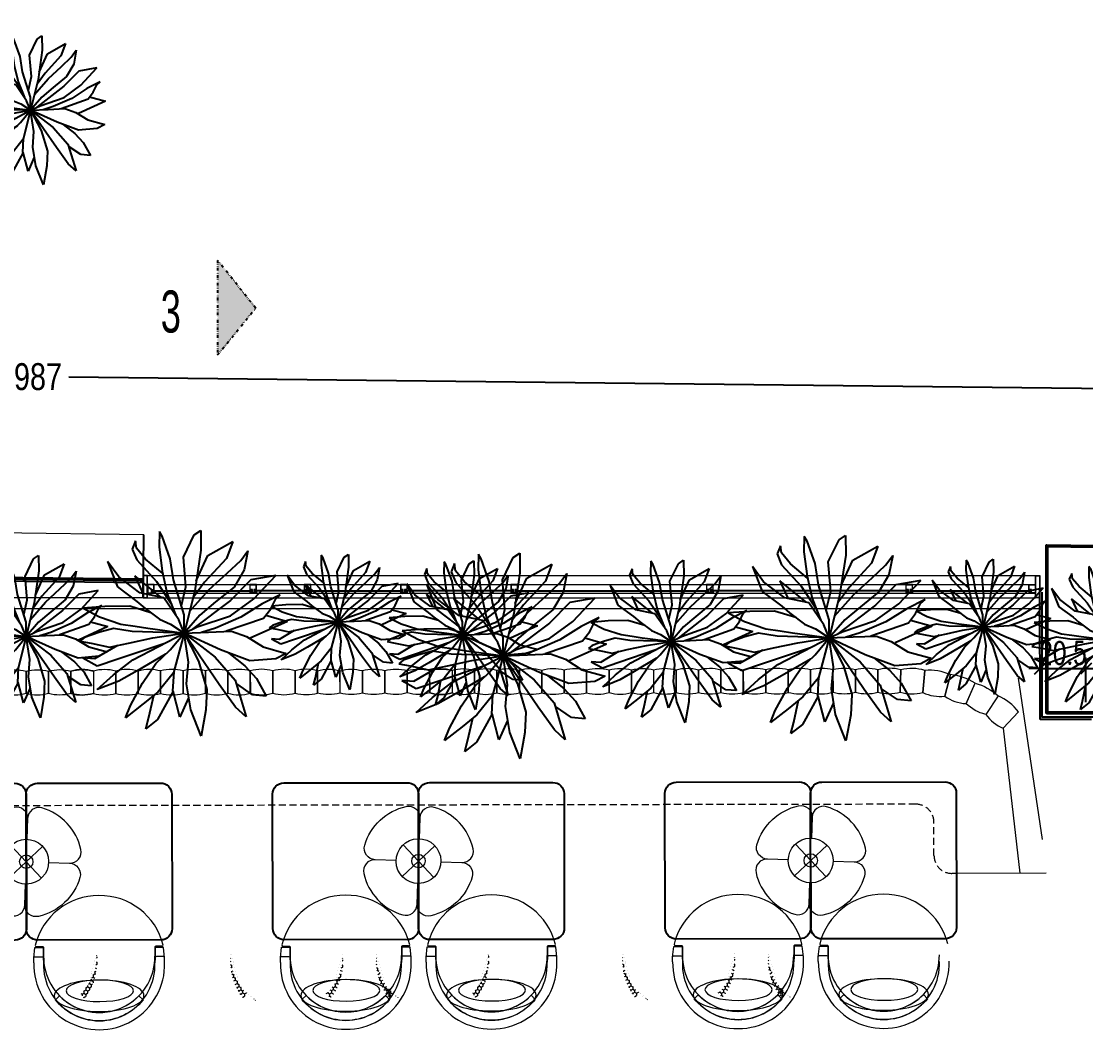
# Model space of a CAD drawing. Header units: millimetres. Extents: x 26282 to 30760, y 1404 to 4574.
# Drawn here: x 27190 to 27664.7, y 3345.4 to 3796.7 of the extents above; entities that cross this region are included whole.
import ezdxf

# ---------------------------------------------------------------- set-up
doc = ezdxf.new("R2010")
doc.units = ezdxf.units.MM
doc.header["$LTSCALE"] = 0.25
doc.header["$PDMODE"] = 3
doc.linetypes.add('DASHED', pattern=[19.05, 12.7, -6.35])
doc.linetypes.add('DIVIDE', pattern=[1.25, 0.5, -0.25, 0, -0.25, 0, -0.25])
for name, color, linetype, lineweight in [('AB-DUV', 4, 'Continuous', 50), ('BB-OLCUdis', 135, 'Continuous', 20), ('FLOOR_MARBLE (3RDF)', 67, 'Continuous', 13), ('FR-detay4', 4, 'Continuous', 20), ('GLASS (3RDF)', 140, 'Continuous', 9), ('METAL (3RDF)', 171, 'Continuous', 15), ('METAL KES', 5, 'Continuous', 5), ('Sebe - Aydınlatma', 240, 'Continuous', 18), ('Sebe - Mobilya', 11, 'Continuous', 25), ('Sebe - Mobilya Alçak', 41, 'Continuous', 20), ('SECTION LINE (3RDF)', 40, 'DIVIDE', 25)]:
    doc.layers.add(name, color=color, linetype=linetype, lineweight=lineweight)
for name, color, linetype in [('BOYA (3RDF)', 151, 'Continuous'), ('catı (3rdf)', 41, 'Continuous'), ('DIM_RCP (3RDF)', 1, 'Continuous'), ('SIVA (3RDF)', 181, 'Continuous')]:
    doc.layers.add(name, color=color, linetype=linetype)
doc.layers.add('yesil', color=7, linetype='Continuous', true_color=0x6e7e3e)
doc.styles.add('1-1-dim100', font='swissc.ttf', dxfattribs={"width": 0.75, "height": 25})
doc.styles.add('DIMTEXT', font='simplex.shx', dxfattribs={"width": 0.7})
doc.styles.add('DR-ölçü', font='GOTHIC.TTF', dxfattribs={"width": 0.8})
doc.styles.get("Standard").update_dxf_attribs({"font": 'arial.ttf'})
doc.dimstyles.new('(YP-ZC)D50', dxfattribs={"dimtxt": 10, "dimasz": 5, "dimexe": 5, "dimexo": 0, "dimgap": 2, "dimtad": 1, "dimdec": 1, "dimrnd": 0.5, "dimzin": 9, "dimdsep": 46, "dimtxsty": 'DIMTEXT', "dimblk": 'OBLIQUE', "dimcen": 0.09, "dimclrd": 256, "dimclre": 256, "dimclrt": 256, "dimadec": 0, "dimazin": 0, "dimtfac": 1, "dimtdec": 1, "dimtix": 1, "dimtmove": 2, "dimatfit": 3, "dimldrblk": 'OBLIQUE', "dimfxl": 15, "dimfxlon": 1, "dimtolj": 1, "dimtzin": 0, "dimlwd": -1, "dimlwe": -1, "dimarcsym": 0})
doc.dimstyles.get("Standard").update_dxf_attribs({"dimtxt": 0.18, "dimasz": 0.18, "dimexe": 0.18, "dimexo": 0.0625, "dimgap": 0.09, "dimtad": 0, "dimtih": 1, "dimtoh": 1, "dimdec": 4, "dimzin": 0, "dimdsep": 46, "dimtxsty": 'Standard', "dimcen": 0.09, "dimadec": 0, "dimazin": 0, "dimtfac": 1, "dimtdec": 4, "dimtofl": 0, "dimtmove": 0, "dimatfit": 3, "dimfxl": 1, "dimtolj": 1, "dimtzin": 0, "dimarcsym": 0})
pattern_1 = [(180.4083925, (-51301.7321, 17935.67), (-1.422834116, -0.835051987), [0.9525, -1.905]), (300.4083925, (-51301.7321, 17935.67), (1.434593293, -0.814684497), [0.9525, -1.905]), (240.4083925, (-51301.7321, 17935.67), (0.011759176, -1.649736484), [-1.905, 0.9525])]
pattern_2 = [(180.4083925, (-51304.2427, 18285.3123), (-1.422834116, -0.835051987), [0.9525, -1.905]), (300.4083925, (-51304.2427, 18285.3123), (1.434593293, -0.814684497), [0.9525, -1.905]), (240.4083925, (-51304.2427, 18285.3123), (0.011759176, -1.649736484), [-1.905, 0.9525])]
pattern_3 = [(180.4083925, (-51303.0097, 18110.5653), (-1.422834116, -0.835051987), [0.9525, -1.905]), (300.4083925, (-51303.0097, 18110.5653), (1.434593293, -0.814684497), [0.9525, -1.905]), (240.4083925, (-51303.0097, 18110.5653), (0.011759176, -1.649736484), [-1.905, 0.9525])]

# ---------------------------------------------------------------- blocks, each defined once
blk = doc.blocks.new('_Origin')
at = {"color": 0, "linetype": 'ByBlock', "lineweight": -2}
blk.add_line((0, 0), (-1, 0), dxfattribs=at)
blk.add_circle((0, 0), 0.5, dxfattribs=at)
blk = doc.blocks.new('*D183')
at = {"layer": 'BB-OLCUdis', "color": 0, "lineweight": -2, "transparency": 16777216}
for p, q in [((26703.86, 3637.66), (26703.98, 3648.66)), ((26709.93, 3643.59), (27183.72, 3638.25)), ((27684.92, 3632.59), (27211.13, 3637.94)), ((27690.85, 3626.52), (27690.98, 3637.52))]:
    blk.add_line(p, q, dxfattribs=at)
at = {"layer": 'Defpoints', "color": 0, "transparency": 16777216}
for p in [(27690.92, 3632.52), (26703.14, 3574.21), (27690.14, 3563.08)]:
    blk.add_point(p, dxfattribs=at)
at = {"layer": 'BB-OLCUdis', "color": 0, "lineweight": -2, "transparency": 16777216, "xscale": 6, "yscale": 6, "zscale": 6}
for p, rotation in [((26703.93, 3643.66), 179.3535215837304), ((27690.92, 3632.52), 359.3535215837304)]:
    blk.add_blockref('_Origin', p, dxfattribs=dict(at, rotation=rotation))
at = {"layer": 'BB-OLCUdis', "color": 0, "transparency": 16777216, "insert": (27197.42, 3638.09), "char_height": 12, "attachment_point": 5, "style": 'DR-ölçü'}
blk.add_mtext('\\A1;987', dxfattribs=at)
blk = doc.blocks.new('_Dot')
at = {"color": 0, "linetype": 'ByBlock', "lineweight": -2}
blk.add_line((-0.5, 0), (-1, 0), dxfattribs=at)
at = {"color": 0, "linetype": 'ByBlock', "const_width": 0.5}
blk.add_lwpolyline([(-0.25, 0, 1), (0.25, 0, 1)], format="xyb", close=True, dxfattribs=at)
blk = doc.blocks.new('A$C5C8959E4')
at = {"layer": 'SECTION LINE (3RDF)', "ltscale": 25}
h = blk.add_hatch(color=256, dxfattribs=at)
h.dxf.hatch_style = 1
h.paths.add_polyline_path([(31.21, 0), (27.21, 26.62), (0, 28.41)])
at = {"layer": 'SECTION LINE (3RDF)', "ltscale": 10}
blk.add_lwpolyline([(31.21, 0), (27.21, 26.62), (0, 28.41)], close=True, dxfattribs=at)
blk = doc.blocks.new('A$C6BC65EE3')
at = {"layer": 'GLASS (3RDF)', "ltscale": 0.25}
for p, q in [((3.76, -19.16), (48.34, -19.69)), ((3.76, -19.46), (48.34, -19.99)), ((72.67, -19.98), (49.34, -19.7)), ((72.67, -20.28), (49.34, -20)), ((73.67, -19.99), (115.61, -20.5)), ((73.67, -20.29), (115.61, -20.8)), ((164.83, -21.09), (116.61, -20.51)), ((164.83, -21.39), (116.61, -20.81)), ((165.83, -21.1), (251.99, -22.13)), ((165.83, -21.4), (251.98, -22.43)), ((340.91, -23.5), (252.98, -22.44)), ((340.91, -23.2), (252.99, -22.14)), ((341.91, -23.21), (395.75, -23.85)), ((341.91, -23.51), (395.74, -24.15))]:
    blk.add_line(p, q, dxfattribs=at)
at = {"layer": 'METAL (3RDF)', "ltscale": 0.25}
for p, q in [((1.85, -12.43), (397.83, -17.18)), ((1.8, -16.43), (394.78, -21.14)), ((1.73, -22.43), (397.71, -27.18)), ((1.75, -20.43), (397.73, -25.18))]:
    blk.add_line(p, q, dxfattribs=at)
at = {"layer": 'METAL KES', "ltscale": 0.25}
for points in [[(-0.27, -22.41), (1.73, -22.43), (1.85, -12.43), (-0.15, -12.41)], [(-0.07, -22.21), (1.53, -22.23), (1.64, -12.63), (0.04, -12.61)], [(3.55, -20.25), (3.57, -18.75), (4.57, -18.76), (4.59, -16.66), (1.99, -16.63), (1.95, -20.23)], [(50.14, -19.31), (49.14, -19.3), (49.13, -20.8), (48.53, -20.79), (48.54, -19.29), (47.54, -19.28), (47.57, -17.18), (50.17, -17.21)], [(74.48, -19.6), (73.48, -19.59), (73.46, -21.09), (72.86, -21.08), (72.88, -19.58), (71.88, -19.57), (71.9, -17.47), (74.5, -17.5)], [(117.42, -20.12), (116.42, -20.11), (116.4, -21.61), (115.8, -21.6), (115.82, -20.1), (114.82, -20.09), (114.84, -17.99), (117.44, -18.02)], [(166.64, -20.71), (165.64, -20.7), (165.62, -22.2), (165.02, -22.19), (165.04, -20.69), (164.04, -20.68), (164.06, -18.58), (166.66, -18.61)], [(399.71, -27.2), (397.71, -27.18), (397.83, -17.18), (399.83, -17.2)], [(399.51, -27), (397.91, -26.98), (398.02, -17.38), (399.62, -17.4)], [(3.76, -19.46), (4.76, -19.47), (4.75, -20.47), (3.75, -20.46)], [(4.55, -20.26), (3.95, -20.26), (3.96, -19.66), (4.56, -19.66)], [(48.34, -19.99), (47.34, -19.98), (47.32, -20.98), (48.32, -20.99)], [(47.53, -20.78), (48.13, -20.79), (48.13, -20.19), (47.53, -20.18)], [(49.34, -20), (50.34, -20.01), (50.32, -21.01), (49.32, -21)], [(50.13, -20.81), (49.53, -20.8), (49.53, -20.2), (50.13, -20.21)], [(72.67, -20.28), (71.67, -20.27), (71.66, -21.27), (72.66, -21.28)], [(71.86, -21.07), (72.46, -21.08), (72.47, -20.48), (71.87, -20.47)], [(73.67, -20.29), (74.67, -20.31), (74.66, -21.31), (73.66, -21.29)], [(74.46, -21.1), (73.86, -21.1), (73.87, -20.5), (74.47, -20.5)], [(115.61, -20.8), (114.61, -20.78), (114.6, -21.78), (115.6, -21.8)], [(114.8, -21.59), (115.4, -21.59), (115.41, -20.99), (114.81, -20.99)], [(116.61, -20.81), (117.61, -20.82), (117.6, -21.82), (116.6, -21.81)], [(117.4, -21.62), (116.8, -21.61), (116.81, -21.01), (117.41, -21.02)], [(164.83, -21.39), (163.83, -21.37), (163.82, -22.37), (164.82, -22.39)], [(164.02, -22.18), (164.62, -22.18), (164.63, -21.58), (164.03, -21.58)], [(165.83, -21.4), (166.83, -21.41), (166.82, -22.41), (165.82, -22.4)], [(166.62, -22.21), (166.02, -22.2), (166.03, -21.6), (166.63, -21.61)], [(251.98, -22.43), (250.98, -22.42), (250.97, -23.42), (251.97, -23.43)], [(251.17, -23.22), (251.77, -23.23), (251.78, -22.63), (251.18, -22.62)], [(253.79, -21.75), (252.79, -21.74), (252.77, -23.24), (252.17, -23.23), (252.19, -21.73), (251.19, -21.72), (251.22, -19.62), (253.82, -19.65)], [(252.98, -22.44), (253.98, -22.46), (253.97, -23.46), (252.97, -23.44)], [(253.77, -23.25), (253.17, -23.25), (253.18, -22.65), (253.78, -22.65)], [(340.91, -23.5), (339.91, -23.49), (339.9, -24.49), (340.9, -24.5)], [(340.1, -24.29), (340.7, -24.3), (340.71, -23.7), (340.11, -23.69)], [(342.72, -22.82), (341.72, -22.81), (341.7, -24.31), (341.1, -24.3), (341.12, -22.8), (340.12, -22.79), (340.14, -20.69), (342.74, -20.72)], [(341.91, -23.51), (342.91, -23.52), (342.9, -24.52), (341.9, -24.51)], [(342.7, -24.32), (342.1, -24.31), (342.11, -23.71), (342.71, -23.72)], [(395.93, -24.96), (395.95, -23.46), (394.95, -23.45), (394.98, -21.35), (397.57, -21.38), (397.53, -24.98)], [(395.74, -24.15), (394.74, -24.14), (394.73, -25.14), (395.73, -25.15)], [(394.93, -24.95), (395.53, -24.95), (395.54, -24.35), (394.94, -24.35)]]:
    blk.add_lwpolyline(points, close=True, dxfattribs=at)
for points in [[(3.75, -20.26), (3.77, -18.96), (4.77, -18.97), (4.8, -16.47), (1.8, -16.43), (1.75, -20.43), (3.75, -20.46)], [(48.32, -20.99), (49.32, -21), (49.34, -19.5), (50.34, -19.51), (50.37, -17.01), (47.37, -16.98), (47.34, -19.48), (48.34, -19.49), (48.32, -20.99)], [(72.66, -21.28), (73.66, -21.29), (73.67, -19.79), (74.67, -19.81), (74.7, -17.31), (71.7, -17.27), (71.67, -19.77), (72.67, -19.78), (72.66, -21.28)], [(115.6, -21.8), (116.6, -21.81), (116.62, -20.31), (117.62, -20.32), (117.65, -17.82), (114.65, -17.78), (114.62, -20.28), (115.62, -20.3), (115.6, -21.8)], [(164.82, -22.39), (165.82, -22.4), (165.83, -20.9), (166.83, -20.91), (166.86, -18.41), (163.86, -18.37), (163.83, -20.87), (164.83, -20.89), (164.82, -22.39)], [(3.95, -20.26), (4.55, -20.26), (4.56, -19.66)], [(48.13, -20.79), (47.53, -20.78), (47.53, -20.18)], [(49.53, -20.8), (50.13, -20.81), (50.13, -20.21)], [(72.46, -21.08), (71.86, -21.07), (71.87, -20.47)], [(73.86, -21.1), (74.46, -21.1), (74.47, -20.5)], [(115.4, -21.59), (114.8, -21.59), (114.81, -20.99)], [(116.8, -21.61), (117.4, -21.62), (117.41, -21.02)], [(164.62, -22.18), (164.02, -22.18), (164.03, -21.58)], [(166.02, -22.2), (166.62, -22.21), (166.63, -21.61)], [(251.97, -23.43), (252.97, -23.44), (252.99, -21.94), (253.99, -21.96), (254.02, -19.46), (251.02, -19.42), (250.99, -21.92), (251.99, -21.93), (251.97, -23.43)], [(251.77, -23.23), (251.17, -23.22), (251.18, -22.62)], [(253.17, -23.25), (253.77, -23.25), (253.78, -22.65)], [(340.9, -24.5), (341.9, -24.51), (341.91, -23.01), (342.91, -23.02), (342.94, -20.52), (339.94, -20.49), (339.91, -22.99), (340.91, -23), (340.9, -24.5)], [(340.7, -24.3), (340.1, -24.29), (340.11, -23.69)], [(342.1, -24.31), (342.7, -24.32), (342.71, -23.72)], [(395.73, -24.95), (395.75, -23.65), (394.75, -23.64), (394.78, -21.14), (397.78, -21.18), (397.73, -25.18), (395.73, -25.15)], [(395.53, -24.95), (394.93, -24.95), (394.94, -24.35)]]:
    blk.add_lwpolyline(points, dxfattribs=at)
blk = doc.blocks.new('_Oblique')
at = {"color": 0, "linetype": 'ByBlock', "lineweight": -2}
blk.add_line((-0.5, -0.5), (0.5, 0.5), dxfattribs=at)
blk = doc.blocks.new('*D202')
at = {"layer": 'Defpoints', "color": 0, "ltscale": 0.25, "transparency": 16777216}
for p in [(27644.28, 3508.13), (27664.78, 3507.9), (27664.78, 3485.21)]:
    blk.add_point(p, dxfattribs=at)
at = {"layer": 'DIM_RCP (3RDF)', "ltscale": 0.25, "transparency": 16777216}
for p, q in [((27664.78, 3492.9), (27664.78, 3512.9)), ((27644.28, 3508.13), (27644.28, 3502.9)), ((27644.28, 3507.9), (27639.28, 3507.9)), ((27644.28, 3507.9), (27664.78, 3507.9)), ((27664.78, 3507.9), (27669.78, 3507.9))]:
    blk.add_line(p, q, dxfattribs=at)
at = {"layer": 'DIM_RCP (3RDF)', "ltscale": 0.25, "transparency": 16777216, "xscale": 5, "yscale": 5, "zscale": 5}
blk.add_blockref('_Oblique', (27644.28, 3507.9), dxfattribs=at)
at = {"layer": 'DIM_RCP (3RDF)', "ltscale": 0.25, "transparency": 16777216, "xscale": 5, "yscale": 5, "zscale": 5, "rotation": 180}
blk.add_blockref('_Oblique', (27664.78, 3507.9), dxfattribs=at)
at = {"layer": 'DIM_RCP (3RDF)', "ltscale": 0.25, "transparency": 16777216, "insert": (27654.53, 3514.9), "char_height": 10, "attachment_point": 5, "style": 'DIMTEXT'}
blk.add_mtext('\\A1;20.5', dxfattribs=at)
blk = doc.blocks.new('yelpazelamba')
at = {"layer": 'Sebe - Aydınlatma'}
for p, q in [((-4.11, -9.13, -0.8), (4.13, 9.09, -0.82)), ((9.12, -4.14, -0.8), (-9.1, 4.1, -0.82))]:
    blk.add_line(p, q, dxfattribs=at)
at = {"layer": 'Sebe - Aydınlatma', "extrusion": (-0.000278133, 0.000845623, 1), "elevation": -0.81}
for points in [[(9.36, 3.51), (18.13, 6.81, 0.490314), (20.45, 14.37, 0.272842), (-2.69, 24.83, 0.490314), (-6.83, 18.1), (-3.52, 9.34)], [(-9.35, -3.55), (-18.11, -6.85, -0.490314), (-24.85, -2.71, -0.272842), (-14.38, 20.42, -0.490314), (-6.83, 18.1), (-3.52, 9.34)], [(9.36, 3.51), (18.13, 6.81, -0.490314), (24.86, 2.67, -0.272842), (14.4, -20.46, -0.490314), (6.84, -18.14), (3.54, -9.38)], [(-9.35, -3.55), (-18.11, -6.85, 0.490314), (-20.44, -14.41, 0.272842), (2.7, -24.88, 0.490314), (6.84, -18.14), (3.54, -9.38)]]:
    blk.add_lwpolyline(points, format="xyb", dxfattribs=at)
at = {"layer": 'Sebe - Aydınlatma', "extrusion": (-0.000278133, 0.000845623, 1)}
blk.add_circle((0.01, -0.02, -0.81), 10, dxfattribs=at)
at = {"layer": 'Sebe - Aydınlatma'}
blk.add_circle((0.01, -0.02, -0.81), 3, dxfattribs=at)
blk = doc.blocks.new('TREEI')
at = {"layer": 'yesil'}
for p, q in [((-0.413, 1.379), (-0.518, 1.423)), ((-0.518, 1.423), (-0.466, 1.142)), ((-0.004, 1.104), (0.048, 1.448)), ((0.048, 1.448), (0.077, 1.523)), ((0.077, 1.523), (0.124, 1.304)), ((0.451, 1.348), (0.445, 1.454)), ((0.445, 1.454), (0.515, 1.348)), ((-0.197, 1.091), (-0.413, 1.379)), ((0.124, 1.304), (0.147, 0.947)), ((0.352, 1.167), (0.451, 1.348)), ((0.515, 1.348), (0.48, 1.179)), ((-0.554, 1.048), (-0.951, 1.179)), ((-0.951, 1.179), (-0.811, 0.954)), ((-0.466, 1.142), (-0.267, 0.578)), ((-0.15, 0.66), (-0.197, 1.091)), ((0.007, 0.791), (-0.004, 1.104)), ((0.146, 0.917), (0.352, 1.167)), ((0.48, 1.179), (0.258, 0.816)), ((0.784, 0.985), (0.901, 1.235)), ((0.901, 1.235), (0.831, 0.847)), ((-1.009, 0.885), (-1.138, 1.004)), ((-1.138, 1.004), (-1.032, 0.741)), ((-0.811, 0.954), (-0.431, 0.672)), ((-0.316, 0.715), (-0.554, 1.048)), ((0.147, 0.947), (0.136, 0.609)), ((0.235, 0.578), (0.55, 0.954)), ((0.55, 0.954), (0.48, 0.672)), ((0.527, 0.697), (0.784, 0.985)), ((-0.781, 0.741), (-1.009, 0.885)), ((-0.051, 0.259), (0.007, 0.791)), ((0.258, 0.816), (0.104, 0.449)), ((0.831, 0.847), (0.591, 0.584)), ((-1.032, 0.741), (-0.84, 0.522)), ((-0.472, 0.553), (-0.781, 0.741)), ((-0.431, 0.672), (-0.232, 0.491)), ((-0.035, 0.403), (-0.15, 0.66)), ((0.194, 0.559), (0.527, 0.697)), ((1.065, 0.597), (1.38, 0.634)), ((1.38, 0.634), (1.17, 0.466)), ((-1.471, 0.572), (-1.103, 0.578)), ((-1.091, 0.297), (-1.471, 0.572)), ((-1.103, 0.578), (-0.752, 0.34)), ((-0.84, 0.522), (-0.536, 0.359)), ((-0.136, 0.295), (-0.472, 0.553)), ((-0.267, 0.578), (0.001, -0.001)), ((0.042, 0.203), (0.194, 0.559)), ((0.136, 0.609), (0.072, 0.273)), ((0.422, 0.382), (0.708, 0.534)), ((0.591, 0.584), (0.498, 0.466)), ((0.708, 0.534), (1.065, 0.597)), ((-0.752, 0.34), (-0.136, 0.035)), ((-0.536, 0.359), (-0.273, 0.215)), ((0.498, 0.466), (0.317, 0.265)), ((1.17, 0.466), (0.883, 0.303)), ((-1.406, 0.24), (-1.482, 0.284)), ((-1.482, 0.284), (-1.196, 0.203)), ((-1.307, 0.109), (-1.406, 0.24)), ((-1.196, 0.203), (-0.857, 0.071)), ((-0.711, 0.121), (-1.091, 0.297)), ((-0.273, 0.215), (0.001, -0.001)), ((0.001, -0.001), (-0.051, 0.259)), ((0.001, -0.001), (0.042, 0.203)), ((0.51, 0.171), (0.001, -0.001)), ((0.171, 0.165), (0.001, -0.001)), ((0.001, -0.001), (0.743, 0.165)), ((0.317, 0.265), (0.171, 0.165)), ((0.685, 0.234), (0.51, 0.171)), ((0.883, 0.303), (0.685, 0.234)), ((0.743, 0.165), (1, 0.259)), ((1, 0.259), (1.205, 0.246)), ((1.205, 0.246), (1.444, 0.209)), ((1.52, 0.171), (1.363, 0.109)), ((1.444, 0.209), (1.52, 0.171)), ((-1.217, 0.03), (-1.511, -0.117)), ((-1.179, -0.004), (-1.307, 0.109)), ((-0.857, 0.071), (-0.46, -0.016)), ((-0.203, 0.052), (-0.711, 0.121)), ((0.001, -0.001), (-0.203, 0.052)), ((0.463, 0.015), (0.001, -0.001)), ((0.825, 0.009), (0.463, 0.015)), ((1.111, 0.002), (0.825, 0.009)), ((0.989, 0.005), (1.357, -0.123)), ((1.363, 0.109), (1.111, 0.002)), ((-1.511, -0.117), (-0.933, -0.254)), ((-0.606, -0.085), (-1.179, -0.004)), ((-0.682, -0.104), (-0.881, -0.223)), ((-0.349, -0.054), (-0.682, -0.104)), ((-0.472, -0.342), (0.001, -0.001)), ((-0.46, -0.016), (-0.248, -0.04)), ((0.001, -0.001), (-0.378, -0.43)), ((-0.361, -0.836), (0.001, -0.001)), ((0.001, -0.001), (-0.349, -0.054)), ((0.001, -0.001), (-0.127, -0.442)), ((0.019, -0.43), (0.001, -0.001)), ((0.001, -0.001), (0.264, -0.542)), ((0.247, -0.204), (0.001, -0.001)), ((0.808, -0.242), (0.001, -0.001)), ((1.024, -0.185), (0.308, -0.092)), ((1.52, -0.079), (1.339, -0.229)), ((1.357, -0.123), (1.52, -0.079)), ((-0.881, -0.223), (-1.091, -0.417)), ((0.492, -0.361), (0.247, -0.204)), ((0.325, -0.254), (0.778, -0.411)), ((1.129, -0.404), (0.808, -0.242)), ((1.339, -0.229), (1.024, -0.185)), ((-1.091, -0.417), (-1.406, -0.573)), ((-0.863, -0.58), (-0.472, -0.342)), ((-0.586, -0.411), (-0.781, -0.636)), ((-0.378, -0.43), (-0.6, -0.818)), ((-0.127, -0.442), (-0.168, -0.874)), ((0.107, -0.736), (0.019, -0.43)), ((0.737, -0.605), (0.492, -0.361)), ((0.778, -0.411), (1.07, -0.511)), ((1.403, -0.573), (1.129, -0.404)), ((-1.406, -0.573), (-1.243, -0.623)), ((-1.243, -0.623), (-0.863, -0.58)), ((0.323, -0.805), (0.253, -0.53)), ((0.264, -0.542), (0.539, -0.774)), ((0.971, -0.893), (0.737, -0.605)), ((1.07, -0.511), (1.403, -0.573)), ((-0.781, -0.636), (-0.91, -0.849)), ((0.118, -1.118), (0.107, -0.736)), ((0.539, -0.774), (0.784, -0.905)), ((-0.91, -0.849), (-1.003, -1.131)), ((-0.811, -1.074), (-0.612, -0.874)), ((-0.6, -0.818), (-0.659, -1.375)), ((-0.53, -1.206), (-0.361, -0.836)), ((-0.168, -0.874), (-0.098, -1.162)), ((0.293, -1.193), (0.317, -0.805)), ((0.317, -0.805), (0.621, -1.168)), ((0.737, -1.112), (0.609, -0.811)), ((0.784, -0.905), (1.076, -1.055)), ((1.076, -1.055), (0.971, -0.893)), ((-1.003, -1.131), (-0.811, -1.074)), ((0.118, -0.943), (0.293, -1.193)), ((-0.659, -1.375), (-0.53, -1.206)), ((-0.098, -1.162), (0.042, -1.525)), ((0.042, -1.525), (0.118, -1.118)), ((0.621, -1.168), (0.813, -1.268)), ((0.813, -1.268), (0.737, -1.112))]:
    blk.add_line(p, q, dxfattribs=at)

msp = doc.modelspace()

# ---------------------------------------------------------------- hatches: boundary and pattern name
at = {"layer": 'Sebe - Mobilya Alçak', "ltscale": 0.1, "extrusion": (0.031011, -0.00017087, 0.999519)}
h = msp.add_hatch(dxfattribs=at)
h.set_pattern_fill('HONEY', color=256, scale=0.3, angle=-179.59161, style=0)
h.set_pattern_definition(pattern_2)
edge = h.paths.add_edge_path()
edge.add_arc((3530.018, -27192.583), 24.717, 135.68581, 148.95988, ccw=False)
edge.add_arc((3529.364, -27190.807), 23.023, 137.71361, 137.80751)
edge.add_arc((3537.67, -27198.337), 34.234, 137.80751, 147.31392)
edge.add_line((3508.858, -27179.849), (3508.84, -27179.838))
edge = h.paths.add_edge_path()
edge.add_line((3512.495, -27175.139), (3510.604, -27173.275))
edge.add_arc((3526.919, -27193.942), 26.331, 83.25622, 128.2897, ccw=False)
edge.add_arc((3529.364, -27190.807), 23.023, 88.38928, 137.11548)
h = msp.add_hatch(dxfattribs=at)
h.set_pattern_fill('HONEY', color=256, scale=0.3, angle=-179.59161, style=0)
h.set_pattern_definition(pattern_2)
edge = h.paths.add_edge_path()
edge.add_line((3510.716, -27212.334), (3512.635, -27210.388))
edge.add_arc((3529.391, -27194.599), 23.023, 223.29588, 272.42751)
edge.add_arc((3526.966, -27191.002), 26.815, 232.70016, 277.28473, ccw=False)
h = msp.add_hatch(dxfattribs=at)
h.set_pattern_fill('HONEY', color=256, scale=0.3, angle=-179.59161, style=0)
h.set_pattern_definition(pattern_3)
edge = h.paths.add_edge_path()
edge.add_arc((3530.787, -27302.332), 24.717, 135.68581, 148.95988, ccw=False)
edge.add_arc((3530.134, -27300.556), 23.023, 137.71361, 137.80751)
edge.add_arc((3538.44, -27308.085), 34.234, 137.80751, 147.31392)
edge.add_line((3509.627, -27289.598), (3509.61, -27289.587))
edge = h.paths.add_edge_path()
edge.add_line((3513.264, -27284.888), (3511.373, -27283.024))
edge.add_arc((3527.689, -27303.691), 26.331, 83.25622, 128.2897, ccw=False)
edge.add_arc((3530.134, -27300.556), 23.023, 88.38928, 137.11548)
h = msp.add_hatch(dxfattribs=at)
h.set_pattern_fill('HONEY', color=256, scale=0.3, angle=-179.59161, style=0)
h.set_pattern_definition(pattern_3)
edge = h.paths.add_edge_path()
edge.add_line((3511.486, -27322.082), (3513.404, -27320.136))
edge.add_arc((3530.161, -27304.348), 23.023, 223.29588, 272.42751)
edge.add_arc((3527.736, -27300.751), 26.815, 232.70016, 277.28473, ccw=False)
h = msp.add_hatch(dxfattribs=at)
h.set_pattern_fill('HONEY', color=256, scale=0.3, angle=-179.59161, style=0)
h.set_pattern_definition(pattern_3)
edge = h.paths.add_edge_path()
edge.add_arc((3531.251, -27367.331), 24.717, 135.68581, 148.95988, ccw=False)
edge.add_arc((3530.597, -27365.554), 23.023, 137.71361, 137.80751)
edge.add_arc((3538.903, -27373.084), 34.234, 137.80751, 147.31392)
edge.add_line((3510.091, -27354.596), (3510.073, -27354.586))
edge = h.paths.add_edge_path()
edge.add_line((3513.728, -27349.886), (3511.837, -27348.022))
edge.add_arc((3528.152, -27368.689), 26.331, 83.25622, 128.2897, ccw=False)
edge.add_arc((3530.597, -27365.554), 23.023, 88.38928, 137.11548)
h = msp.add_hatch(dxfattribs=at)
h.set_pattern_fill('HONEY', color=256, scale=0.3, angle=-179.59161, style=0)
h.set_pattern_definition(pattern_3)
edge = h.paths.add_edge_path()
edge.add_line((3511.949, -27387.081), (3513.868, -27385.135))
edge.add_arc((3530.624, -27369.346), 23.023, 223.29588, 272.42751)
edge.add_arc((3528.199, -27365.75), 26.815, 232.70016, 277.28473, ccw=False)
h = msp.add_hatch(dxfattribs=at)
h.set_pattern_fill('HONEY', color=256, scale=0.3, angle=-179.59161, style=0)
h.set_pattern_definition(pattern_1)
edge = h.paths.add_edge_path()
edge.add_arc((3532.065, -27477.227), 24.717, 135.68581, 148.95988, ccw=False)
edge.add_arc((3531.411, -27475.451), 23.023, 137.71361, 137.80751)
edge.add_arc((3539.718, -27482.981), 34.234, 137.80751, 147.31392)
edge.add_line((3510.905, -27464.493), (3510.887, -27464.482))
edge = h.paths.add_edge_path()
edge.add_line((3514.542, -27459.783), (3512.651, -27457.919))
edge.add_arc((3528.967, -27478.586), 26.331, 83.25622, 128.2897, ccw=False)
edge.add_arc((3531.411, -27475.451), 23.023, 88.38928, 137.11548)
h = msp.add_hatch(dxfattribs=at)
h.set_pattern_fill('HONEY', color=256, scale=0.3, angle=-179.59161, style=0)
h.set_pattern_definition(pattern_1)
edge = h.paths.add_edge_path()
edge.add_line((3512.764, -27496.977), (3514.682, -27495.032))
edge.add_arc((3531.438, -27479.243), 23.023, 223.29588, 272.42751)
edge.add_arc((3529.013, -27475.646), 26.815, 232.70016, 277.28473, ccw=False)
h = msp.add_hatch(dxfattribs=at)
h.set_pattern_fill('HONEY', color=256, scale=0.3, angle=-179.59161, style=0)
h.set_pattern_definition(pattern_1)
edge = h.paths.add_edge_path()
edge.add_arc((3532.528, -27542.226), 24.717, 135.68581, 148.95988, ccw=False)
edge.add_arc((3531.875, -27540.449), 23.023, 137.71361, 137.80751)
edge.add_arc((3540.181, -27547.979), 34.234, 137.80751, 147.31392)
edge.add_line((3511.368, -27529.491), (3511.351, -27529.481))
edge = h.paths.add_edge_path()
edge.add_line((3515.005, -27524.782), (3513.114, -27522.917))
edge.add_arc((3529.43, -27543.584), 26.331, 83.25622, 128.2897, ccw=False)
edge.add_arc((3531.875, -27540.449), 23.023, 88.38928, 137.11548)

# ---------------------------------------------------------------- linework, layer by layer
at = {"layer": 'AB-DUV'}
msp.add_line((26709.73, 3553.887), (27244.361, 3547.477), dxfattribs=at)
msp.add_lwpolyline([(27669.336, 3488.209), (27647.289, 3488.208), (27647.269, 3562.686), (27690.136, 3562.16)], dxfattribs=at)
at = {"layer": 'BOYA (3RDF)'}
for p, q in [((27644.29, 3485.208), (27644.274, 3543.421)), ((27667.283, 3485.209), (27644.29, 3485.208))]:
    msp.add_line(p, q, dxfattribs=at)
at = {"layer": 'catı (3rdf)', "ltscale": 0.25}
msp.add_line((27244.263, 3539.486), (27244.608, 3567.623), dxfattribs=at)
at = {"layer": 'FLOOR_MARBLE (3RDF)', "ltscale": 0.25}
for p, q in [((27244.263, 3539.486), (26719.73, 3539.486)), ((27644.277, 3534.594), (26719.73, 3534.486))]:
    msp.add_line(p, q, dxfattribs=at)
at = {"layer": 'FLOOR_MARBLE (3RDF)', "ltscale": 0.25, "extrusion": (0.030131, -0.000402955, 0.999546)}
for p, q in [((27645.36, 3431.608, -1.33), (27634.694, 3503.57, -1.685)), ((27627.896, 3481.281, -1.671), (27635.225, 3416.591, -1.358))]:
    msp.add_line(p, q, dxfattribs=at)
at = {"layer": 'FR-detay4'}
msp.add_line((27244.608, 3567.623), (26703.143, 3574.262), dxfattribs=at)
at = {"layer": 'Sebe - Mobilya', "ltscale": 0.1, "extrusion": (0.031011, -0.00017087, 0.999519)}
for points, elevation in [([(3536.482, -27155.144), (3536.09, -27100.145, -0.4142136), (3541.054, -27095.11), (3601.052, -27094.682, -0.4142136), (3606.088, -27099.646), (3606.48, -27154.645, -0.4142136), (3601.516, -27159.68), (3541.517, -27160.108, -0.4142136)], 841.085), ([(3536.945, -27220.142), (3536.553, -27165.144, -0.4142136), (3541.517, -27160.108), (3601.516, -27159.68, -0.4142136), (3606.551, -27164.645), (3606.943, -27219.643, -0.4142136), (3601.979, -27224.679), (3541.98, -27225.106, -0.4142136)], 841.085), ([(3537.715, -27329.891), (3537.323, -27274.892, -0.4142136), (3542.287, -27269.857), (3602.285, -27269.429, -0.4142136), (3607.321, -27274.393), (3607.713, -27329.392, -0.4142136), (3602.749, -27334.427), (3542.75, -27334.855, -0.4142136)], 849.194), ([(3538.178, -27394.889), (3537.786, -27339.891, -0.4142136), (3542.75, -27334.855), (3602.749, -27334.427, -0.4142136), (3607.784, -27339.392), (3608.176, -27394.39, -0.4142136), (3603.212, -27399.426), (3543.213, -27399.853, -0.4142136)], 849.194), ([(3539.425, -27569.785), (3539.033, -27514.786, -0.4142136), (3543.997, -27509.751), (3603.995, -27509.323, -0.4142136), (3609.031, -27514.287), (3609.423, -27569.286, -0.4142136), (3604.459, -27574.321), (3544.46, -27574.749, -0.4142136)], 852.912)]:
    msp.add_lwpolyline(points, format="xyb", close=True, dxfattribs=dict(at, elevation=elevation))
at = {"layer": 'Sebe - Mobilya', "ltscale": 0.1, "extrusion": (0.031011, -0.00017087, 0.999519), "elevation": 852.912}
msp.add_lwpolyline([(3564.028, -27509.608), (3544.028, -27509.75, -0.4142136), (3538.992, -27504.786), (3538.6, -27449.788, -0.4142136), (3543.564, -27444.752), (3603.563, -27444.324, -0.4142136), (3608.598, -27449.289), (3608.99, -27504.287, -0.4142136), (3604.026, -27509.323), (3584.028, -27509.465)], format="xyb", dxfattribs=at)
at = {"layer": 'Sebe - Mobilya Alçak', "ltscale": 0.1, "extrusion": (-0.0366, -0.00028354, 0.99933)}
for p, q in [((27222.108, 3506.793, -5.074), (27222.125, 3496.793, -5.076)), ((27272.102, 3506.876, -4.934), (27272.119, 3496.876, -4.936)), ((27322.102, 3506.96, -4.794), (27322.119, 3496.96, -4.796)), ((27382.089, 3507.06, -4.627), (27382.107, 3497.06, -4.629)), ((27432.083, 3507.143, -4.487), (27432.101, 3497.143, -4.489)), ((27521.952, 3507.296, -2.038), (27521.969, 3497.296, -2.04)), ((27561.951, 3507.362, -1.926), (27561.969, 3497.362, -1.928))]:
    msp.add_line(p, q, dxfattribs=at)
at = {"layer": 'Sebe - Mobilya Alçak', "ltscale": 0.1, "extrusion": (0.031011, -0.00017087, 0.999519)}
for p, q in [((27222.11, 3506.792, -5.412), (27222.126, 3496.793, -5.414)), ((27382.091, 3507.058, -4.965), (27382.108, 3497.059, -4.967))]:
    msp.add_line(p, q, dxfattribs=at)
at = {"layer": 'Sebe - Mobilya Alçak', "extrusion": (-0.002804, 0.00452, 0.999986)}
for points, elevation in [([(27371.975, 3507.374), (27371.992, 3497.376, -0.133849), (27361.997, 3497.359), (27361.981, 3507.359, -0.1337941), (27371.971, 3507.375, -1)], -65.928), ([(27381.969, 3507.391), (27381.986, 3497.393, -0.133849), (27371.992, 3497.375), (27371.975, 3507.375, -0.1337941), (27381.965, 3507.392, -1)], -65.928), ([(27381.969, 3507.391), (27381.986, 3497.393, 0.133849), (27391.98, 3497.408), (27391.964, 3507.408, 0.1337941), (27381.973, 3507.392, 1)], -65.928), ([(27391.975, 3507.407), (27391.992, 3497.41, 0.133849), (27401.986, 3497.425), (27401.969, 3507.425, 0.1337941), (27391.979, 3507.408, 1)], -65.928), ([(27401.975, 3507.424), (27401.992, 3497.426, 0.133849), (27411.986, 3497.442), (27411.969, 3507.442, 0.1337941), (27401.979, 3507.425, 1)], -65.928), ([(27411.975, 3507.441), (27411.992, 3497.443, 0.133849), (27421.986, 3497.458), (27421.969, 3507.458, 0.1337941), (27411.979, 3507.442, 1)], -65.928), ([(27421.975, 3507.457), (27421.992, 3497.46, 0.133849), (27431.986, 3497.475), (27431.969, 3507.475, 0.1337941), (27421.979, 3507.458, 1)], -65.928), ([(27431.963, 3507.474), (27431.98, 3497.476, 0.133849), (27441.974, 3497.492), (27441.958, 3507.492, 0.1337941), (27431.967, 3507.475, 1)], -65.928), ([(27441.969, 3507.491), (27441.986, 3497.493, 0.133849), (27451.98, 3497.508), (27451.963, 3507.508, 0.1337941), (27441.973, 3507.492, 1)], -65.928), ([(27451.969, 3507.507), (27451.986, 3497.51, 0.133849), (27461.98, 3497.525), (27461.963, 3507.525, 0.1337941), (27451.973, 3507.508, 1)], -65.928), ([(27461.969, 3507.524), (27461.986, 3497.526, 0.133849), (27471.98, 3497.542), (27471.963, 3507.542, 0.1337941), (27461.973, 3507.525, 1)], -65.928), ([(27471.844, 3507.533), (27471.861, 3497.536, 0.133849), (27481.855, 3497.551), (27481.838, 3507.551, 0.1337941), (27471.848, 3507.535, 1)], -63.731), ([(27481.85, 3507.55), (27481.866, 3497.552, 0.133849), (27491.861, 3497.568), (27491.844, 3507.568, 0.1337941), (27481.854, 3507.551, 1)], -63.731), ([(27491.85, 3507.567), (27491.866, 3497.569, 0.133849), (27501.861, 3497.585), (27501.844, 3507.585, 0.1337941), (27491.854, 3507.568, 1)], -63.731), ([(27501.85, 3507.583), (27501.866, 3497.586, 0.133849), (27511.861, 3497.601), (27511.844, 3507.601, 0.1337941), (27501.854, 3507.585, 1)], -63.731), ([(27511.85, 3507.6), (27511.866, 3497.602, 0.133849), (27521.861, 3497.618), (27521.844, 3507.618, 0.1337941), (27511.854, 3507.601, 1)], -63.731), ([(27521.838, 3507.617), (27521.855, 3497.619, 0.133849), (27531.849, 3497.635), (27531.832, 3507.635, 0.1337941), (27521.842, 3507.618, 1)], -63.731), ([(27531.844, 3507.633), (27531.861, 3497.636, 0.133849), (27541.855, 3497.651), (27541.838, 3507.651, 0.1337941), (27531.848, 3507.635, 1)], -63.731), ([(27541.844, 3507.65), (27541.861, 3497.652, 0.133849), (27551.855, 3497.668), (27551.838, 3507.668, 0.1337941), (27541.848, 3507.651, 1)], -63.731), ([(27551.844, 3507.667), (27551.861, 3497.669, 0.133849), (27561.855, 3497.685), (27561.838, 3507.685, 0.1337941), (27551.848, 3507.668, 1)], -63.731), ([(27561.838, 3507.683), (27561.855, 3497.686, 0.133849), (27571.849, 3497.701), (27571.832, 3507.701, 0.1337941), (27561.842, 3507.685, 1)], -63.731), ([(27561.844, 3507.683), (27561.861, 3497.686, 0.133849), (27571.855, 3497.701), (27571.838, 3507.701, 0.1337941), (27561.848, 3507.685, 1)], -63.731), ([(27571.844, 3507.7), (27571.86, 3497.702, 0.133849), (27581.855, 3497.718), (27582.064, 3507.716, 0.1311257), (27571.848, 3507.701, 1)], -63.731), ([(27582.06, 3507.715), (27581.861, 3497.719, 0.133849), (27591.853, 3497.519), (27592.781, 3507.449, 0.1299522), (27582.064, 3507.716, 1)], -63.393), ([(27191.987, 3507.074), (27192.004, 3497.076, -0.133849), (27182.01, 3497.059), (27181.993, 3507.059, -0.1337941), (27191.983, 3507.075, -1)], -65.928), ([(27201.987, 3507.091), (27202.004, 3497.093, -0.133849), (27192.01, 3497.075), (27191.993, 3507.075, -0.1337941), (27201.983, 3507.092, -1)], -65.928), ([(27211.993, 3507.107), (27212.01, 3497.11, -0.133849), (27202.015, 3497.092), (27201.999, 3507.092, -0.1337941), (27211.989, 3507.109, -1)], -65.928), ([(27221.987, 3507.124), (27222.004, 3497.126, -0.133849), (27212.01, 3497.109), (27211.993, 3507.109, -0.1337941), (27221.983, 3507.125, -1)], -65.928), ([(27221.987, 3507.124), (27222.004, 3497.126, 0.133849), (27231.998, 3497.142), (27231.982, 3507.142, 0.1337941), (27221.991, 3507.125, 1)], -65.928), ([(27231.993, 3507.141), (27232.01, 3497.143, 0.133849), (27242.004, 3497.159), (27241.987, 3507.159, 0.1337941), (27231.997, 3507.142, 1)], -65.928), ([(27241.993, 3507.157), (27242.01, 3497.16, 0.133849), (27252.004, 3497.175), (27251.987, 3507.175, 0.1337941), (27241.997, 3507.159, 1)], -65.928), ([(27251.993, 3507.174), (27252.01, 3497.176, 0.133849), (27262.004, 3497.192), (27261.987, 3507.192, 0.1337941), (27251.997, 3507.175, 1)], -65.928), ([(27261.993, 3507.191), (27262.01, 3497.193, 0.133849), (27272.004, 3497.209), (27271.987, 3507.209, 0.1337941), (27261.997, 3507.192, 1)], -65.928), ([(27271.981, 3507.207), (27271.998, 3497.21, 0.133849), (27281.992, 3497.225), (27281.976, 3507.225, 0.1337941), (27271.985, 3507.209, 1)], -65.928), ([(27281.987, 3507.224), (27282.004, 3497.226, 0.133849), (27291.998, 3497.242), (27291.981, 3507.242, 0.1337941), (27281.991, 3507.225, 1)], -65.928), ([(27291.987, 3507.241), (27292.004, 3497.243, 0.133849), (27301.998, 3497.259), (27301.981, 3507.259, 0.1337941), (27291.991, 3507.242, 1)], -65.928), ([(27301.987, 3507.257), (27302.004, 3497.26, 0.133849), (27311.998, 3497.275), (27311.981, 3507.275, 0.1337941), (27301.991, 3507.259, 1)], -65.928), ([(27311.987, 3507.274), (27312.004, 3497.276, 0.133849), (27321.998, 3497.292), (27321.981, 3507.292, 0.1337941), (27311.991, 3507.275, 1)], -65.928), ([(27331.969, 3507.307), (27331.986, 3497.31, -0.133849), (27321.992, 3497.292), (27321.975, 3507.292, -0.1337941), (27331.965, 3507.308, -1)], -65.928), ([(27341.969, 3507.324), (27341.986, 3497.326, -0.133849), (27331.992, 3497.309), (27331.975, 3507.309, -0.1337941), (27341.965, 3507.325, -1)], -65.928), ([(27351.969, 3507.341), (27351.986, 3497.343, -0.133849), (27341.992, 3497.325), (27341.975, 3507.325, -0.1337941), (27351.965, 3507.342, -1)], -65.928), ([(27361.969, 3507.357), (27361.986, 3497.36, -0.133849), (27351.992, 3497.342), (27351.975, 3507.342, -0.1337941), (27361.965, 3507.358, -1)], -65.928), ([(27592.781, 3507.449), (27591.867, 3497.518, 0.133849), (27601.725, 3495.875), (27604.177, 3505.524, 0.1278719), (27592.781, 3507.449, 1)], -63.393), ([(27604.177, 3505.524), (27601.727, 3495.857, 0.133849), (27611.176, 3492.602), (27615.189, 3501.711, 0.1277605), (27604.177, 3505.524, 1)], -63.393), ([(27625.44, 3496.116), (27619.946, 3487.805, -0.133849), (27611.167, 3492.581), (27615.189, 3501.711, -0.1267359), (27625.44, 3496.116, -1)], -63.393), ([(27625.44, 3496.116), (27619.946, 3487.805, 0.133849), (27627.783, 3481.603), (27634.58, 3488.893, 0.1275543), (27625.44, 3496.116, 1)], -63.393)]:
    msp.add_lwpolyline(points, format="xyb", dxfattribs=dict(at, elevation=elevation))
at = {"layer": 'Sebe - Mobilya Alçak', "color": 8, "linetype": 'DASHED', "extrusion": (-0.002804, 0.00452, 0.999986), "elevation": -65.59}
msp.add_lwpolyline([(27606.892, 3416.865), (27604.894, 3416.862, -0.4142136), (27596.88, 3424.849), (27596.855, 3439.732, 0.4142136), (27588.842, 3447.719), (26795.215, 3446.403, 0.4142136), (26787.228, 3438.39), (26787.253, 3423.506, -0.4142136), (26779.266, 3415.493), (26777.265, 3415.49)], format="xyb", dxfattribs=at)
at = {"layer": 'Sebe - Mobilya Alçak', "extrusion": (-0.002804, 0.00452, 0.999986), "elevation": -63.393}
msp.add_lwpolyline([(27646.893, 3416.932), (27606.892, 3416.865), (27606.892, 3416.865)], dxfattribs=at)
at = {"layer": 'Sebe - Mobilya Alçak', "ltscale": 0.1, "extrusion": (0.031011, -0.00017087, 0.999519)}
for points, elevation in [([(3536.176, -27505.365), (3536.156, -27502.644, 0.4142136), (3535.653, -27502.147), (3531.698, -27502.175)], 852.912), ([(3536.239, -27514.263), (3536.258, -27516.984, -0.4142136), (3535.762, -27517.488), (3531.807, -27517.516)], 852.912), ([(3533.728, -27164.62), (3533.748, -27167.342, -0.4142136), (3533.251, -27167.845), (3529.297, -27167.874)], 841.085), ([(3534.128, -27220.721), (3534.109, -27218, 0.4142136), (3533.605, -27217.503), (3529.651, -27217.531)], 841.085), ([(3534.498, -27274.369), (3534.517, -27277.091, -0.4142136), (3534.021, -27277.594), (3530.066, -27277.622)], 849.194), ([(3534.898, -27330.47), (3534.879, -27327.748, 0.4142136), (3534.375, -27327.252), (3530.42, -27327.28)], 849.194), ([(3534.961, -27339.367), (3534.981, -27342.089, -0.4142136), (3534.484, -27342.592), (3530.53, -27342.621)], 849.194), ([(3535.361, -27395.468), (3535.342, -27392.747, 0.4142136), (3534.838, -27392.25), (3530.884, -27392.278)], 849.194), ([(3528.509, -27448.18), (3530.666, -27448.165, -0.4142136), (3531.17, -27448.661), (3531.193, -27451.86, -0.4074513), (3530.708, -27452.363), (3528.433, -27452.547)], 852.912), ([(3535.776, -27449.264), (3535.795, -27451.986, -0.4142136), (3535.299, -27452.489), (3531.344, -27452.518)], 852.912), ([(3528.925, -27506.553), (3531.082, -27506.537, 0.4142136), (3531.579, -27506.034), (3531.556, -27502.835, 0.4074513), (3531.064, -27502.339), (3528.786, -27502.187)], 852.912), ([(3528.973, -27513.179), (3531.129, -27513.163, -0.4142136), (3531.633, -27513.66), (3531.656, -27516.858, -0.4074513), (3531.171, -27517.361), (3528.896, -27517.545)], 852.912), ([(3526.462, -27163.536), (3528.619, -27163.521, -0.4142136), (3529.122, -27164.017), (3529.145, -27167.216, -0.4074513), (3528.66, -27167.719), (3526.385, -27167.903)], 841.085), ([(3526.878, -27221.909), (3529.035, -27221.893, 0.4142136), (3529.531, -27221.39), (3529.509, -27218.191, 0.4074513), (3529.017, -27217.695), (3526.739, -27217.543)], 841.085), ([(3527.232, -27273.285), (3529.389, -27273.27, -0.4142136), (3529.892, -27273.766), (3529.915, -27276.964, -0.4074513), (3529.43, -27277.468), (3527.155, -27277.652)], 849.194), ([(3527.648, -27331.657), (3529.805, -27331.642, 0.4142136), (3530.301, -27331.138), (3530.278, -27327.94, 0.4074513), (3529.786, -27327.444), (3527.509, -27327.292)], 849.194), ([(3527.695, -27338.283), (3529.852, -27338.268, -0.4142136), (3530.355, -27338.764), (3530.378, -27341.963, -0.4074513), (3529.893, -27342.466), (3527.618, -27342.65)], 849.194), ([(3528.111, -27396.656), (3530.268, -27396.64, 0.4142136), (3530.764, -27396.137), (3530.742, -27392.938, 0.4074513), (3530.25, -27392.442), (3527.972, -27392.29)], 849.194), ([(3509.967, -27173.243), (3511.803, -27175.053, 0.4195859), (3511.939, -27210.489), (3510.116, -27212.338, -0.4767929), (3509.967, -27173.243, -1.9123936)], 841.085), ([(3510.736, -27282.992), (3512.573, -27284.802, 0.4195859), (3512.709, -27320.237), (3510.886, -27322.086, -0.4767929), (3510.736, -27282.992, -1.9123936)], 849.194), ([(3511.2, -27347.99), (3513.036, -27349.8, 0.4195859), (3513.172, -27385.236), (3511.349, -27387.085, -0.4767929), (3511.2, -27347.99, -1.9123936)], 849.194), ([(3512.014, -27457.887), (3513.85, -27459.697, 0.4195859), (3513.987, -27495.132), (3512.164, -27496.982, -0.4767929), (3512.014, -27457.887, -1.9123936)], 852.912), ([(3512.477, -27522.885), (3514.314, -27524.696, 0.4195859), (3514.45, -27560.131), (3512.627, -27561.98, -0.4767929), (3512.477, -27522.885, -1.9123936)], 852.912)]:
    msp.add_lwpolyline(points, format="xyb", dxfattribs=dict(at, elevation=elevation))
for points, elevation in [([(3528.519, -27163.522), (3533.224, -27163.988), (3533.25, -27167.686), (3528.549, -27167.72)], 841.085), ([(3528.935, -27221.894), (3533.633, -27221.361), (3533.606, -27217.662), (3528.905, -27217.696)], 841.085), ([(3529.288, -27273.27), (3533.994, -27273.737), (3534.02, -27277.435), (3529.318, -27277.468)], 849.194), ([(3529.705, -27331.643), (3534.402, -27331.109), (3534.376, -27327.411), (3529.675, -27327.445)], 849.194), ([(3529.752, -27338.269), (3534.457, -27338.735), (3534.483, -27342.433), (3529.782, -27342.467)], 849.194), ([(3530.168, -27396.641), (3534.866, -27396.108), (3534.839, -27392.409), (3530.138, -27392.443)], 849.194), ([(3530.566, -27448.166), (3535.271, -27448.632), (3535.297, -27452.33), (3530.596, -27452.364)], 852.912), ([(3530.982, -27506.538), (3535.68, -27506.004), (3535.654, -27502.306), (3530.952, -27502.34)], 852.912), ([(3531.029, -27513.164), (3535.734, -27513.63), (3535.761, -27517.329), (3531.059, -27517.362)], 852.912)]:
    msp.add_lwpolyline(points, dxfattribs=dict(at, elevation=elevation))
at = {"layer": 'Sebe - Mobilya Alçak', "ltscale": 0.1, "extrusion": (0.030996, 0.009319, 0.999476)}
for centre in [(-4541.419, -27208.186, 876.402), (-4495.612, -27054.998, 870.994)]:
    msp.add_arc(centre, 19.023, 328.11647, 358.59428, dxfattribs=at)
at = {"layer": 'Sebe - Mobilya Alçak', "ltscale": 0.1, "extrusion": (0.031011, -0.00017087, 0.999519)}
for centre, radius, start, end in [((3665.046, -27184.4, 838.19), 19.023, 165.16949, 195.64729), ((3666.194, -27344.286, 843.598), 19.023, 165.16949, 195.64729), ((3527.556, -27192.38, 841.085), 29.028, 359.97257, 76.71854), ((3527.551, -27193.042, 841.085), 29.041, 284.1123, 1.27801), ((3528.326, -27302.129, 849.194), 29.028, 359.97257, 76.71854), ((3528.321, -27302.791, 849.194), 29.041, 284.1123, 1.27801), ((3528.789, -27367.127, 849.194), 29.028, 359.97257, 76.71854), ((3528.784, -27367.789, 849.194), 29.041, 284.1123, 1.27801), ((3529.603, -27477.024, 852.912), 29.028, 359.97257, 76.71854), ((3529.598, -27477.686, 852.912), 29.041, 284.1123, 1.27801), ((3530.067, -27542.023, 852.912), 29.028, 359.97257, 76.71854), ((3530.062, -27542.684, 852.912), 29.041, 284.1123, 1.27801), ((3534.623, -27220.711, 841.085), 0.495, 181.17711, 271.00107), ((3534.993, -27274.372, 849.194), 0.495, 89.81571, 179.63967), ((3535.393, -27330.46, 849.194), 0.495, 181.17711, 271.00107), ((3535.456, -27339.37, 849.194), 0.495, 89.81571, 179.63967), ((3535.856, -27395.458, 849.194), 0.495, 181.17711, 271.00107), ((3536.271, -27449.267, 852.912), 0.495, 89.81571, 179.63967), ((3536.67, -27505.355, 852.912), 0.495, 181.17711, 271.00107), ((3536.734, -27514.266, 852.912), 0.495, 89.81571, 179.63967), ((3534.223, -27164.623, 841.085), 0.495, 89.81571, 179.63967), ((3530.039, -27302.453, 849.194), 24.832, 89.67061, 271.14617), ((3530.502, -27367.451, 849.194), 24.832, 89.67061, 271.14617), ((3531.316, -27477.348, 852.912), 24.832, 89.67061, 271.14617), ((3531.78, -27542.346, 852.912), 24.832, 89.67061, 271.14617), ((3525.95, -27192.728, 841.085), 29.196, 88.99469, 271.82209), ((3525.562, -27192.73, 841.085), 24.841, 88.10108, 272.7157), ((3529.269, -27192.704, 841.085), 24.832, 89.67061, 271.14617), ((3526.719, -27302.476, 849.194), 29.196, 88.99469, 271.82209), ((3526.332, -27302.479, 849.194), 24.841, 88.10108, 272.7157), ((3527.183, -27367.475, 849.194), 29.196, 88.99469, 271.82209), ((3526.795, -27367.477, 849.194), 24.841, 88.10108, 272.7157), ((3527.997, -27477.372, 852.912), 29.196, 88.99469, 271.82209), ((3527.609, -27477.374, 852.912), 24.841, 88.10108, 272.7157), ((3528.46, -27542.37, 852.912), 29.196, 88.99469, 271.82209), ((3528.073, -27542.373, 852.912), 24.841, 88.10108, 272.7157)]:
    msp.add_arc(centre, radius, start, end, dxfattribs=at)
at = {"layer": 'Sebe - Mobilya Alçak', "ltscale": 0.1, "extrusion": (-0.031011, 0.00017087, -0.999519)}
for centre in [(27224.698, 3361.938, -2.621), (27334.648, 3362.102, 2.081), (27399.617, 3362.207, 0.066), (27509.579, 3362.416, 0.373), (27574.547, 3362.521, -1.643)]:
    msp.add_ellipse(centre, major_axis=(-19.99, -0.032, 0.62), ratio=0.3516492, dxfattribs=at)
for centre in [(27224.993, 3364.163, -2.63), (27334.942, 3364.327, 2.073), (27399.911, 3364.432, 0.057), (27509.873, 3364.641, 0.364), (27574.842, 3364.746, -1.651)]:
    msp.add_ellipse(centre, major_axis=(14.993, 0.024, -0.465), ratio=0.3204973, start_param=3.1415927, end_param=9.424778, dxfattribs=at)
at = {"layer": 'SIVA (3RDF)'}
msp.add_line((27244.346, 3546.215), (26711.73, 3551.863), dxfattribs=at)
msp.add_lwpolyline([(27669.283, 3486.209), (27645.29, 3486.208), (27645.275, 3541.964)], dxfattribs=at)

# ---------------------------------------------------------------- block references
at = {"rotation": 0.6869176295727649}
msp.add_blockref('A$C6BC65EE3', (27244.27, 3561.9), dxfattribs=at)
at = {"layer": 'Sebe - Aydınlatma', "extrusion": (0.030131, -0.000402955, 0.999546), "rotation": 248.2272909324423}
for p in [(3787.69, -27306.454, 825.111), (3790.312, -27481.338, 828.675), (3785.082, -27131.715, 817.156)]:
    msp.add_blockref('yelpazelamba', p, dxfattribs=at)
at = {"layer": 'SECTION LINE (3RDF)', "ltscale": 10, "rotation": 312.3127381652598}
msp.add_blockref('A$C5C8959E4', (27256.501, 3670.928), dxfattribs=at)
at = {"layer": 'yesil'}
for p, xscale, yscale, zscale, rotation in [((27194.166, 3757.036), -22.15105368764278, 22.15105368764278, 22.15105368764278, 11.37280506872409), ((27262.642, 3523.783), -30.55317750019693, 30.55317750019693, 30.55317750019694, 10.8588151213341), ((27550.237, 3521.637, -52.177), -30.55317750019693, 30.55317750019693, 30.55317750019694, 10.8588151213341), ((27192.207, 3522.228), -24.16478584106485, 24.16478584106485, 24.16478584106485, 11.37280506872409), ((27404.881, 3513.663, -52.177), -30.55317750019693, 30.55317750019693, 30.55317750019694, 10.8588151213341), ((27331.282, 3528.735), -20.13732153422071, 20.13732153422071, 20.13732153422071, 11.37280506872409), ((27386.83, 3522.87), -22.15105368764278, 22.15105368764278, 22.15105368764278, 11.37280506872409), ((27479.802, 3520.081, -52.177), -24.16478584106485, 24.16478584106485, 24.16478584106485, 11.37280506872409), ((27618.877, 3526.588, -52.177), -20.13732153422071, 20.13732153422071, 20.13732153422071, 11.37280506872409), ((27674.424, 3520.723, -52.177), -22.15105368764278, 22.15105368764278, 22.15105368764278, 11.37280506872409)]:
    msp.add_blockref('TREEI', p, dxfattribs=dict(at, xscale=xscale, yscale=yscale, zscale=zscale, rotation=rotation))

# ---------------------------------------------------------------- texts
at = {"layer": 'SECTION LINE (3RDF)', "ltscale": 10, "style": '1-1-dim100', "width": 0.75}
msp.add_text('3', height=18.75, rotation=0.04407, dxfattribs=at).set_placement((27252.187, 3657.852))

# ---------------------------------------------------------------- dimensions: what is measured, and where the dimension line sits
at = {"layer": 'BB-OLCUdis'}
dim = msp.add_aligned_dim(p1=(26703.142, 3574.212), p2=(27690.136, 3563.075), distance=69.451, dimstyle='Standard', override={"dimscale": 1, "dimtxt": 12, "dimasz": 6, "dimexe": 5, "dimexo": 8, "dimgap": 3, "dimdec": 0, "dimzin": 12, "dimtxsty": 'DR-ölçü', "dimblk": 'Origin', "dimsah": 0, "dimcen": 15, "dimdle": 12, "dimclrt": 0, "dimadec": 2, "dimazin": 2, "dimtm": 1e-09, "dimtdec": 0, "dimtofl": 1, "dimldrblk": 'Dot', "dimfxl": 6, "dimfxlon": 1, "dimtzin": 0}, dxfattribs=at)
dim.commit()
dim.dimension.update_dxf_attribs({"geometry": '*D183', "text_midpoint": (27197.423, 3638.091)})
at = {"layer": 'DIM_RCP (3RDF)', "ltscale": 0.25}
dim = msp.add_linear_dim(base=(27664.777, 3507.901), p1=(27644.284, 3508.132), p2=(27664.777, 3485.209), dimstyle='(YP-ZC)D50', dxfattribs=at)
dim.commit()
dim.dimension.update_dxf_attribs({"geometry": '*D202', "text_midpoint": (27654.531, 3514.901)})

doc.saveas('drawing.dxf')
